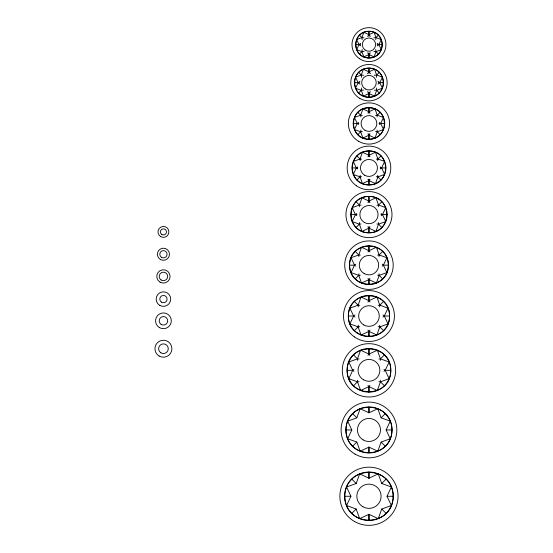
<?xml version="1.0" encoding="UTF-8"?>
<svg xmlns="http://www.w3.org/2000/svg" width="553" height="553" viewBox="0 0 553 553"><rect width="100%" height="100%" fill="white"/><g stroke="black" fill="none" stroke-linecap="round" stroke-linejoin="round"><path stroke-width="0.83" d="M367.89 113.095L368.955 111.754L368.962 107.731C389.499 107.33 389.499 139.646 368.962 139.245C348.431 139.646 348.431 107.33 368.962 107.731L368.962 113.365M370.441 91.66L368.969 93.512L368.962 97.224C350.014 97.598 350.014 67.763 368.962 68.137C387.916 67.763 387.916 97.598 368.962 97.224L368.962 92.026M367.482 73.701L368.955 71.849L368.962 68.137L368.962 73.335M370.323 52.846L368.969 54.547L368.962 57.954C351.59 58.293 351.59 30.947 368.962 31.286C386.34 30.947 386.34 58.293 368.962 57.954L368.962 52.846M369.95 179.338L368.969 180.575L368.962 184.909C346.855 185.338 346.855 150.534 368.962 150.969C391.075 150.534 391.075 185.338 368.962 184.909L368.962 179.124M367.973 156.534L368.955 155.296L368.962 150.969L368.962 156.748M370.033 133.881L368.969 135.222L368.962 139.245L368.962 133.612M370.026 226.82L368.969 228.147L368.962 232.785C345.272 233.248 345.272 195.956 368.962 196.426C392.658 195.956 392.658 233.248 368.962 232.785L368.962 226.592M367.904 202.391L368.955 201.064L368.962 196.426L368.962 202.612M349.572 265.164C349.074 239.898 388.856 239.898 388.358 265.164C388.856 290.436 349.074 290.436 349.572 265.164L354.521 265.164L355.759 264.182M348.355 316.033C347.83 289.184 390.1 289.184 389.568 316.033C390.1 342.881 347.83 342.881 348.355 316.033L353.623 316.033L354.936 314.989M347.146 370.344C346.586 341.913 391.337 341.913 390.784 370.344C391.337 398.768 346.586 398.768 347.146 370.344L352.717 370.344L353.955 371.326M345.936 429.958C345.991 399.778 391.939 399.778 391.994 429.958C391.939 460.144 345.991 460.144 345.936 429.958L351.812 429.958L347.685 438.764L356.83 442.082L360.141 451.234L368.962 447.101L377.789 451.234L381.1 442.082L390.245 438.764L386.112 429.958L390.245 421.158L381.1 417.84L377.789 408.688L368.962 412.821L368.962 406.932L368.975 412.808L360.141 408.688L356.83 417.84L347.685 421.158L351.812 429.958M344.719 496.262C344.782 464.492 393.148 464.492 393.204 496.262C393.148 528.032 344.782 528.032 344.719 496.262L350.913 496.262L346.565 505.525L356.187 509.023L359.671 518.652L368.955 514.318L378.252 518.652L381.736 509.023L391.365 505.525L387.017 496.262L391.365 486.993L381.736 483.502L378.252 473.866L368.962 478.214L359.671 473.866L356.187 483.502L346.565 486.993L350.913 496.262M375.743 49.48L375.992 51.636L374.07 56.931L368.969 54.547L363.853 56.931L361.939 51.636L362.187 49.48M376.358 87.982L376.628 90.339L374.54 96.118L368.969 93.512L363.39 96.118L361.296 90.339L361.572 87.982M377.07 130.079L377.27 131.78L375.003 138.043L368.969 135.222L362.927 138.043L360.66 131.78L360.853 130.079M375.743 39.761L375.992 37.604L374.07 32.302L368.969 34.687L367.607 36.387M377.727 175.301L377.906 176.87L375.466 183.61L368.969 180.575L362.464 183.61L360.024 176.87L360.203 175.301M378.349 222.493L378.542 224.172L375.929 231.396L368.969 228.147L361.994 231.396L359.381 224.172L359.574 222.493M376.358 77.379L376.628 75.021L374.54 69.249L368.969 71.849L363.39 69.249L361.296 75.021L361.572 77.379M369.957 278.373L368.969 279.611L361.531 283.081L358.745 275.373L358.925 273.804M377.07 116.897L377.27 115.19L375.003 108.934L368.969 111.754L362.927 108.934L360.66 115.19L360.853 116.897M370.019 330.065L368.975 331.378L361.068 335.063L358.102 326.878L358.296 325.212M377.727 160.577L377.906 159.001L375.466 152.262L368.969 155.296L362.464 152.262L360.024 159.001L360.203 160.577M380.277 380.257L380.464 381.826L377.326 390.494L368.962 386.582L360.604 390.494L357.466 381.826L357.646 380.257M378.349 206.718L378.542 205.032L375.929 197.808L368.969 201.064L361.994 197.808L359.381 205.032L359.574 206.718M379.005 256.53L379.185 254.954L376.393 247.253L368.969 250.723L367.973 251.961M379.628 306.853L379.821 305.187L376.863 297.002L368.975 300.687L367.911 302M380.277 360.432L380.464 358.856L377.326 350.187L368.975 354.093L367.973 355.33M362.187 39.761L361.939 37.604L363.853 32.302L368.962 34.687L370.323 36.387M358.925 256.53L358.745 254.954L361.531 247.253L368.955 250.723L369.957 251.961M358.296 306.853L358.102 305.187L361.068 297.002L368.955 300.687L370.019 302M379.005 273.804L379.185 275.373L376.393 283.081L368.969 279.611L367.973 278.373M357.646 360.432L357.466 358.856L360.604 350.187L368.975 354.093L368.962 348.528L368.975 354.093L369.957 355.33M379.628 325.212L379.821 326.878L376.863 335.063L368.975 331.378L367.911 330.065M360.314 255.133L358.745 254.954L351.044 257.753L354.521 265.164L351.044 272.574L358.745 275.373L360.314 275.194M359.775 305.374L358.102 305.187L349.925 308.159L353.623 316.033L349.925 323.906L358.102 326.878L359.775 326.692M382.171 266.145L383.409 265.164L386.886 257.753L379.185 254.954L377.616 255.133M353.955 369.363L352.717 370.344L348.805 378.681L357.466 381.826L359.035 381.646M382.994 317.076L384.307 316.033L388.006 308.159L379.821 305.187L378.155 305.374M383.976 371.326L385.213 370.344L389.125 362.008L380.464 358.856L378.888 359.035M369.957 385.358L368.975 386.595L368.962 392.16L368.955 386.595L367.973 385.358M359.533 54.042L361.939 51.636L364.095 51.394M373.828 37.846L375.992 37.604L378.397 35.198M358.676 92.959L361.296 90.339L363.653 90.07M374.27 75.291L376.628 75.021L379.254 72.402M357.819 134.621L360.66 131.78L362.36 131.586M375.563 115.383L377.27 115.19L380.111 112.349M356.955 179.932L360.024 176.87L361.593 176.69M376.337 159.181L377.906 159.001L380.969 155.946M356.097 227.456L359.381 224.172L361.068 223.986M376.863 205.225L378.542 205.032L381.826 201.755M355.24 278.871L358.745 275.373M379.185 254.954L382.683 251.456M354.383 330.597L358.102 326.878M379.821 305.187L383.54 301.468M353.526 385.759L357.466 381.826M380.464 358.856L384.397 354.922M352.669 446.236L356.83 442.082M381.1 417.84L385.254 413.685M351.812 513.391L356.187 509.023M381.736 483.502L386.112 479.126M360.736 43.265L359.035 44.62L356.644 49.715L361.939 51.636M377.194 45.968L378.895 44.62L381.287 39.526L375.992 37.604M359.989 81.208L358.13 82.68L355.524 88.238L361.296 90.339M377.941 84.153L379.793 82.68L382.406 77.123L376.628 75.021M358.572 122.42L357.231 123.485L354.404 129.513L360.66 131.78M379.358 124.549L380.699 123.485L383.526 117.464L377.27 115.19M357.563 166.958L356.326 167.939L353.284 174.423L360.024 176.87M380.367 168.921L381.598 167.939L384.646 161.448L377.906 159.001M356.747 213.555L355.427 214.605L352.164 221.553L359.381 224.172M381.176 215.656L382.503 214.605L385.766 207.658L378.542 205.032M364.095 37.846L361.939 37.604L356.644 39.526L359.035 44.62L360.736 45.968M373.828 51.394L375.992 51.636L381.287 49.715L378.895 44.62L377.194 43.265M363.653 75.291L361.296 75.021L355.524 77.123L358.13 82.68L359.989 84.153M374.27 90.07L376.628 90.339L382.406 88.238L379.793 82.68L377.941 81.208M362.36 115.383L360.66 115.19L354.404 117.464L357.231 123.485L358.572 124.549M375.563 131.586L377.27 131.78L383.526 129.513L380.699 123.485L379.358 122.42M361.593 159.181L360.024 159.001L353.284 161.448L356.326 167.939L357.563 168.921M376.337 176.69L377.906 176.87L384.646 174.423L381.598 167.939L380.367 166.958M361.068 205.225L359.381 205.032L352.164 207.658L355.427 214.605L356.747 215.656M376.863 223.986L378.542 224.172L385.766 221.553L382.503 214.605L381.176 213.555M377.616 275.194L379.185 275.373L386.886 272.574L383.409 265.164L382.171 264.182M378.155 326.692L379.821 326.878L388.006 323.906L384.307 316.033L382.994 314.989M359.035 359.035L357.466 358.856L348.805 362.008L352.717 370.344M378.888 381.646L380.464 381.826L389.125 378.681L385.213 370.344L383.976 369.363M355.627 44.62L360.736 44.62M377.194 44.62L382.296 44.62M354.418 82.68L359.616 82.68M378.314 82.68L383.505 82.68A14.544 14.544 0 0 0 361.69 70.086A14.544 14.544 0 0 0 361.69 95.275A14.544 14.544 0 0 0 383.505 82.68M353.208 123.485L358.835 123.485M379.088 123.485L384.722 123.485A15.754 15.754 0 0 1 361.088 137.13A15.754 15.754 0 0 1 361.088 109.84A15.754 15.754 0 0 1 384.722 123.485M351.991 167.939L357.77 167.939M380.16 167.939L385.932 167.939A16.97 16.97 0 0 1 360.48 182.635A16.97 16.97 0 0 1 360.48 153.243A16.97 16.97 0 0 1 385.932 167.939M350.782 214.605L356.968 214.605M380.955 214.605L387.148 214.605A18.18 18.18 0 0 1 359.872 230.352A18.18 18.18 0 0 1 359.872 198.859A18.18 18.18 0 0 1 387.141 214.605M383.409 265.164L388.358 265.164A19.39 19.39 0 0 0 359.27 248.373A19.39 19.39 0 0 0 359.27 281.961A19.39 19.39 0 0 0 388.358 265.164M384.307 316.033L389.568 316.033M385.213 370.344L390.784 370.344A21.816 21.816 0 0 1 358.054 389.236A21.816 21.816 0 0 1 358.054 351.445A21.816 21.816 0 0 1 390.784 370.344M386.112 429.958L391.994 429.958A23.032 23.032 0 0 1 357.452 449.907A23.032 23.032 0 0 1 357.452 410.015A23.032 23.032 0 0 1 391.994 429.958M387.017 496.262L393.204 496.262A24.242 24.242 0 0 1 356.844 517.255A24.242 24.242 0 0 1 356.844 475.269A24.242 24.242 0 0 1 393.204 496.262M354.521 265.164L355.759 266.145M353.623 316.033L354.936 317.076M359.533 35.198L361.939 37.604M375.992 51.636L378.397 54.042M358.676 72.402L361.296 75.021M376.628 90.339L379.254 92.959M357.819 112.349L360.66 115.19M377.27 131.78L380.111 134.621M356.955 155.946L360.024 159.001M377.906 176.87L380.969 179.932M356.097 201.755L359.381 205.032M378.542 224.172L381.826 227.456M355.24 251.456L358.745 254.954M379.185 275.373L382.683 278.871M354.383 301.468L358.102 305.187M379.821 326.878L383.54 330.597M353.526 354.922L357.466 358.856M380.464 381.826L384.397 385.759M352.669 413.685L356.83 417.84M381.1 442.082L385.254 446.236M351.812 479.126L356.187 483.502M381.736 509.023L386.112 513.391M367.607 52.846L368.962 54.547M368.969 71.849L370.441 73.701M367.482 91.66L368.955 93.512M368.969 111.754L370.033 113.095M367.89 133.881L368.955 135.222M368.969 155.296L369.95 156.534M367.973 179.338L368.955 180.575M368.969 201.064L370.026 202.391M367.904 226.82L368.955 228.147M368.962 34.694L368.962 36.394M368.962 31.286L368.962 34.687L368.962 31.286M368.962 245.774L368.955 250.723L368.962 245.774M368.962 295.426L368.955 300.687L368.962 295.426M368.969 279.611L368.962 284.56L368.955 279.611M368.975 331.378L368.962 336.639L368.955 331.378M368.962 472.02L368.955 478.207L368.962 472.02M368.975 447.114L368.962 452.99L368.955 447.114M368.975 514.318L368.962 520.504L368.962 514.304M364.724 175.287A8.482 8.482 0 0 0 377.45 167.939A8.482 8.482 0 0 0 364.724 160.591A8.482 8.482 0 0 0 364.724 175.287M365.021 130.308A7.88 7.88 0 0 0 376.842 123.485A7.88 7.88 0 0 0 365.021 116.662A7.88 7.88 0 0 0 365.021 130.308M365.326 88.978A7.272 7.272 0 0 0 376.234 82.68A7.272 7.272 0 0 0 365.326 76.383A7.272 7.272 0 0 0 365.326 88.978M365.125 50.067A6.664 6.664 0 0 0 375.605 45.215A6.664 6.664 0 0 0 366.162 38.572A6.664 6.664 0 0 0 365.125 50.067M361.289 55.521A13.334 13.334 0 0 0 382.241 45.816A13.334 13.334 0 0 0 363.362 32.523A13.334 13.334 0 0 0 361.289 55.521M362.906 506.755A12.118 12.118 0 0 0 381.086 496.262A12.118 12.118 0 0 0 362.906 485.762A12.118 12.118 0 0 0 362.906 506.755M363.203 439.932A11.516 11.516 0 0 0 380.478 429.958A11.516 11.516 0 0 0 363.203 419.99A11.516 11.516 0 0 0 363.203 439.932M363.508 379.787A10.908 10.908 0 0 0 379.87 370.344A10.908 10.908 0 0 0 363.508 360.895A10.908 10.908 0 0 0 363.508 379.787M363.812 324.957A10.3 10.3 0 0 0 379.268 316.033A10.3 10.3 0 0 0 363.812 307.109A10.3 10.3 0 0 0 363.812 324.957M357.1 332.878A20.606 20.606 0 0 0 389.485 317.885A20.606 20.606 0 0 0 360.307 297.334A20.606 20.606 0 0 0 357.1 332.878M364.116 273.562A9.698 9.698 0 0 0 378.66 265.164A9.698 9.698 0 0 0 364.116 256.765A9.698 9.698 0 0 0 364.116 273.562M364.42 222.479A9.09 9.09 0 0 0 378.052 214.605A9.09 9.09 0 0 0 364.42 206.732A9.09 9.09 0 0 0 364.42 222.479M356.402 185.773A21.816 21.816 0 0 0 390.695 169.895A21.816 21.816 0 0 0 359.796 148.142A21.816 21.816 0 0 0 356.402 185.773M358.662 141.333A20.606 20.606 0 0 0 389.568 123.485A20.606 20.606 0 0 0 358.662 105.644A20.606 20.606 0 0 0 358.662 141.333M359.872 98.427A18.18 18.18 0 0 0 387.141 82.68A18.18 18.18 0 0 0 359.872 66.934A18.18 18.18 0 0 0 359.872 98.427M359.45 58.673A16.97 16.97 0 0 0 385.89 45.83A16.97 16.97 0 0 0 361.551 29.357A16.97 16.97 0 0 0 359.45 58.673M357.452 234.548A23.032 23.032 0 0 0 391.994 214.605A23.032 23.032 0 0 0 357.452 194.663A23.032 23.032 0 0 0 357.452 234.548M356.844 286.157A24.242 24.242 0 0 0 393.204 265.164A24.242 24.242 0 0 0 356.844 244.17A24.242 24.242 0 0 0 356.844 286.157M354.307 336.846A25.452 25.452 0 0 0 394.317 318.321A25.452 25.452 0 0 0 358.268 292.938A25.452 25.452 0 0 0 354.307 336.846M355.634 393.439A26.668 26.668 0 0 0 395.63 370.344A26.668 26.668 0 0 0 355.634 347.249A26.668 26.668 0 0 0 355.634 393.439M355.026 454.103A27.878 27.878 0 0 0 396.84 429.958A27.878 27.878 0 0 0 355.026 405.819A27.878 27.878 0 0 0 355.026 454.103M354.418 521.451A29.088 29.088 0 0 0 398.056 496.262A29.088 29.088 0 0 0 354.418 471.066A29.088 29.088 0 0 0 354.418 521.451M160.1 282.196A6.664 6.664 0 0 0 170.096 276.417A6.664 6.664 0 0 0 160.1 270.645A6.664 6.664 0 0 0 160.1 282.196M161.137 279.984A4.237 4.237 0 0 0 167.67 276.624A4.237 4.237 0 0 0 161.497 272.65A4.237 4.237 0 0 0 161.137 279.984M160.398 259.495A6.062 6.062 0 0 0 169.494 254.249A6.062 6.062 0 0 0 160.398 249.002A6.062 6.062 0 0 0 160.398 259.495M161.469 257.304A3.636 3.636 0 0 0 167.068 254.428A3.636 3.636 0 0 0 161.773 251.021A3.636 3.636 0 0 0 161.469 257.304M160.702 236.636A5.454 5.454 0 0 0 168.886 231.907A5.454 5.454 0 0 0 160.702 227.186A5.454 5.454 0 0 0 160.702 236.636M161.794 234.451A3.028 3.028 0 0 0 166.46 232.06A3.028 3.028 0 0 0 162.05 229.219A3.028 3.028 0 0 0 161.794 234.451M159.188 356.063A8.482 8.482 0 0 0 171.914 348.715A8.482 8.482 0 0 0 159.188 341.367A8.482 8.482 0 0 0 159.188 356.063M160.812 352.786A4.846 4.846 0 0 0 168.278 348.95A4.846 4.846 0 0 0 161.22 344.408A4.846 4.846 0 0 0 160.812 352.786M159.492 327.632A7.88 7.88 0 0 0 171.312 320.809A7.88 7.88 0 0 0 159.492 313.986A7.88 7.88 0 0 0 159.492 327.632M161.137 324.376A4.237 4.237 0 0 0 167.67 321.017A4.237 4.237 0 0 0 161.497 317.042A4.237 4.237 0 0 0 161.137 324.376M159.796 305.394A7.272 7.272 0 0 0 170.704 299.097A7.272 7.272 0 0 0 159.796 292.8A7.272 7.272 0 0 0 159.796 305.394M161.469 302.152A3.636 3.636 0 0 0 167.068 299.277A3.636 3.636 0 0 0 161.773 295.869A3.636 3.636 0 0 0 161.469 302.152"/></g></svg>
